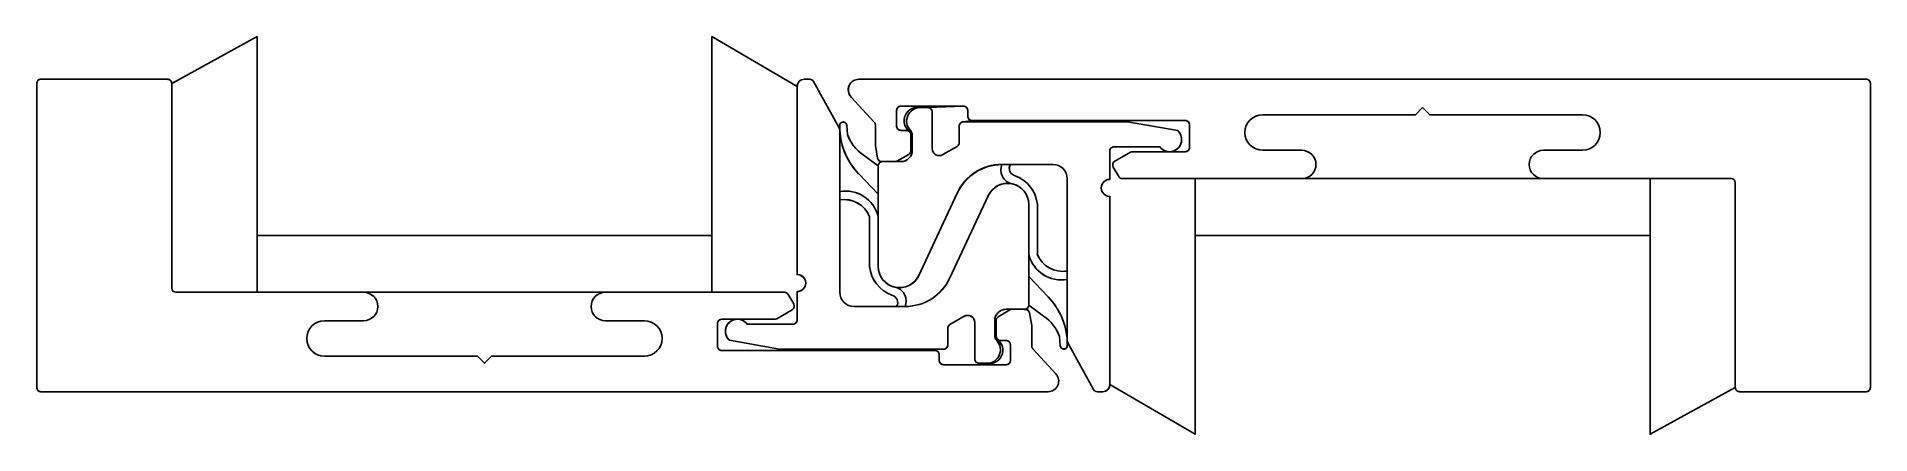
# Model space of a CAD drawing. Extents: x 5 to 134, y 3 to 31.
import ezdxf

# ---------------------------------------------------------------- set-up
doc = ezdxf.new("R2010")
doc.units = 0
doc.header["$MEASUREMENT"] = 0
doc.layers.get('0').update_dxf_attribs({"linetype": 'CONTINUOUS'})

msp = doc.modelspace()

# ---------------------------------------------------------------- linework, layer by layer
at = {"color": 4}
for p, q in [((14.74, 27.31), (20.74, 30.61)), ((20.74, 30.61), (20.74, 12.61)), ((14.74, 27.31), (14.74, 27.31)), ((86.74, 20.61), (86.74, 16.61)), ((111.24, 20.61), (94.24, 20.61)), ((118.74, 16.61), (118.74, 20.61)), ((52.74, 12.61), (52.74, 16.61)), ((118.74, 2.61), (118.74, 16.61)), ((28.24, 12.61), (45.24, 12.61)), ((124.74, 5.91), (118.74, 2.61))]:
    msp.add_line(p, q, dxfattribs=at)
at = {"color": 1}
for p, q in [((5.24, 27.31), (5.24, 5.91)), ((14.44, 27.61), (5.54, 27.61)), ((14.74, 12.91), (14.74, 27.31)), ((133.94, 27.61), (63.09, 27.61)), ((134.24, 5.91), (134.24, 27.31)), ((62.53, 26.35), (64.16, 24.59)), ((65.74, 24.31), (65.74, 25.41)), ((66.04, 25.71), (70.44, 25.71)), ((70.74, 25.41), (70.74, 25.01)), ((71.04, 24.71), (86.04, 24.71)), ((91.49, 25.11), (102.24, 25.11)), ((102.24, 25.11), (102.74, 25.61)), ((102.74, 25.61), (103.24, 25.11)), ((103.24, 25.11), (113.99, 25.11)), ((64.24, 24.39), (64.24, 22.94)), ((66.44, 24.01), (66.04, 24.01)), ((66.74, 22.58), (66.74, 23.71)), ((86.34, 24.41), (86.34, 22.81)), ((64.24, 22.94), (64.39, 22.06)), ((65.76, 21.85), (66.59, 22.32)), ((82.18, 22.47), (81.09, 21.84)), ((86.04, 22.51), (82.33, 22.51)), ((94.24, 22.61), (91.49, 22.61)), ((113.99, 22.61), (111.24, 22.61)), ((80.98, 21.43), (81.36, 20.76)), ((81.62, 20.61), (94.24, 20.61)), ((111.24, 20.61), (124.44, 20.61)), ((124.74, 20.31), (124.74, 5.91)), ((28.24, 12.61), (15.04, 12.61)), ((57.85, 12.61), (45.24, 12.61)), ((58.5, 11.79), (58.11, 12.46)), ((25.49, 10.61), (28.24, 10.61)), ((45.24, 10.61), (47.99, 10.61)), ((53.14, 8.81), (53.14, 10.41)), ((53.44, 10.71), (57.15, 10.71)), ((57.3, 10.75), (58.39, 11.38)), ((72.74, 10.63), (72.74, 9.51)), ((73.71, 11.37), (72.89, 10.89)), ((74.79, 11.41), (73.86, 11.41)), ((75.24, 10.27), (75.08, 11.16)), ((73.04, 9.21), (73.44, 9.21)), ((75.24, 8.83), (75.24, 10.27)), ((36.24, 8.11), (25.49, 8.11)), ((36.74, 7.61), (36.24, 8.11)), ((37.24, 8.11), (36.74, 7.61)), ((47.99, 8.11), (37.24, 8.11)), ((68.44, 8.51), (53.44, 8.51)), ((68.74, 7.81), (68.74, 8.21)), ((73.74, 8.91), (73.74, 7.81)), ((76.94, 6.87), (75.32, 8.62)), ((73.44, 7.51), (69.04, 7.51)), ((5.54, 5.61), (76.39, 5.61)), ((125.04, 5.61), (133.94, 5.61))]:
    msp.add_line(p, q, dxfattribs=at)
at = {"color": 2}
for p, q in [((58.74, 13.86), (58.74, 27.11)), ((59.24, 27.61), (59.62, 27.61)), ((59.88, 27.45), (61.7, 24.18)), ((67.39, 25.61), (67.94, 25.61)), ((68.24, 25.31), (68.24, 22.73)), ((70.44, 24.61), (81.99, 24.61)), ((81.99, 24.61), (85.51, 23.99)), ((81.99, 24.61), (81.99, 24.61)), ((61.74, 24.44), (61.74, 24.44)), ((61.74, 24.44), (61.74, 12.61)), ((62.23, 24.37), (62.29, 23.73)), ((66.84, 22.61), (66.84, 23.66)), ((70.14, 23.14), (70.14, 24.31)), ((63.39, 22.29), (64.44, 21.51)), ((68.99, 22.3), (69.99, 22.88)), ((80.74, 22.56), (80.74, 20.56)), ((84.25, 22.86), (81.04, 22.86)), ((64.44, 19.51), (63.09, 20.94)), ((64.44, 14.43), (64.44, 21.51)), ((64.69, 21.81), (66.04, 21.81)), ((73.74, 21.61), (73.14, 21.61)), ((73.14, 21.61), (73.14, 21.61)), ((76.74, 21.61), (73.14, 21.61)), ((64.44, 19.51), (64.44, 19.51)), ((70, 19.59), (67.3, 13.8)), ((69.48, 13.63), (72.18, 19.41)), ((77.74, 20.61), (77.74, 8.77)), ((80.73, 19.36), (80.74, 19.36)), ((80.74, 19.36), (80.74, 6.11)), ((75.04, 18.78), (75.04, 11.71)), ((75.64, 15.28), (75.64, 18.78)), ((63.84, 17.93), (63.84, 14.43)), ((58.75, 13.86), (58.74, 13.86)), ((75.04, 13.71), (76.39, 12.28)), ((75.04, 13.71), (75.04, 13.71)), ((58.74, 10.66), (58.74, 12.66)), ((76.08, 10.92), (75.04, 11.71)), ((55.23, 10.36), (58.44, 10.36)), ((62.74, 11.61), (66.34, 11.61)), ((65.74, 11.61), (66.34, 11.61)), ((66.34, 11.61), (66.34, 11.61)), ((70.49, 10.92), (69.49, 10.34)), ((71.24, 7.91), (71.24, 10.48)), ((72.64, 10.61), (72.64, 9.56)), ((74.79, 11.41), (73.44, 11.41)), ((57.49, 8.61), (53.97, 9.23)), ((69.34, 10.08), (69.34, 8.91)), ((77.25, 8.84), (77.19, 9.49)), ((79.59, 5.76), (77.78, 9.04)), ((69.04, 8.61), (57.49, 8.61)), ((57.49, 8.61), (57.49, 8.61)), ((77.74, 8.77), (77.74, 8.77)), ((72.09, 7.61), (71.54, 7.61)), ((80.24, 5.61), (79.86, 5.61))]:
    msp.add_line(p, q, dxfattribs=at)
for points in [[(20.74, 30.61), (14.74, 27.31), (14.74, 12.91, 0.414213), (15.04, 12.61), (20.74, 12.61)], [(58.74, 27.11), (52.74, 30.61), (52.74, 16.61), (52.74, 12.61), (57.85, 12.61, -0.26843), (58.11, 12.46), (58.5, 11.79, -0.413688), (58.39, 11.38), (57.3, 10.75, -0.131652), (57.15, 10.71), (54.54, 10.71, -0.239932), (55.23, 10.36), (58.44, 10.36, 0.414214), (58.74, 10.66), (58.74, 12.66, 1.006027), (58.74, 13.86)], [(25.49, 10.61), (28.24, 10.61, 1), (28.24, 12.61), (15.04, 12.61, -0.414213), (14.74, 12.91), (14.74, 27.31, 0.415935), (14.44, 27.61), (5.54, 27.61, 0.414214), (5.24, 27.31), (5.24, 5.91, 0.414214), (5.54, 5.61), (76.39, 5.61, 0.654301), (76.94, 6.87), (75.32, 8.62, -0.188894), (75.24, 8.83), (75.24, 10.27), (75.08, 11.16, 0.414663), (74.73, 11.4, 0.41382), (75.04, 11.71), (75.04, 18.78, 0.802585), (72.18, 19.41), (69.48, 13.63, -0.293514), (66.34, 11.61), (62.74, 11.61, -0.414234), (61.74, 12.61), (61.74, 24.03, 0.127216), (61.7, 24.18), (59.88, 27.45, 0.272631), (59.62, 27.61), (59.24, 27.61, 0.414214), (58.74, 27.11), (58.74, 13.86, -1.006027), (58.74, 12.66), (58.74, 10.66, -0.414214), (58.44, 10.36), (55.23, 10.36, 1.107721), (53.97, 9.23), (57.49, 8.61), (69.04, 8.61, 0.414214), (69.34, 8.91), (69.34, 10.08, -0.267949), (69.49, 10.34), (70.49, 10.92, -0.57735), (71.24, 10.48), (71.24, 7.91, 0.414214), (71.54, 7.61), (72.04, 7.61, 0.816221), (72.83, 9.3, 0.198915), (73.04, 9.21), (73.44, 9.21, -0.414214), (73.74, 8.91), (73.74, 7.81, -0.414214), (73.44, 7.51), (69.04, 7.51, -0.414214), (68.74, 7.81), (68.74, 8.21, 0.414214), (68.44, 8.51), (53.44, 8.51, -0.414214), (53.14, 8.81), (53.14, 10.41, -0.414214), (53.44, 10.71), (57.15, 10.71, 0.131652), (57.3, 10.75), (58.39, 11.38, 0.413688), (58.5, 11.79), (58.11, 12.46, 0.26843), (57.85, 12.61), (45.24, 12.61, 1), (45.24, 10.61), (47.99, 10.61, -1), (47.99, 8.11), (37.24, 8.11), (36.74, 7.61), (36.24, 8.11), (25.49, 8.11, -1)], [(77.74, 14.11, -0.350286), (75.64, 15.28), (75.64, 18.78, 0.291277), (74.08, 20.8, -0.50578), (73.74, 21.61), (73.14, 21.61), (73.14, 21.61), (76.74, 21.61, -0.414234), (77.74, 20.61), (77.74, 9.19, 0.127216), (77.78, 9.04), (79.59, 5.76, 0.272631), (79.86, 5.61), (80.24, 5.61, 0.414214), (80.74, 6.11), (80.74, 19.36, -1.006027), (80.74, 20.56), (80.74, 22.56, -0.414214), (81.04, 22.86), (84.25, 22.86, 1.107721), (85.51, 23.99), (81.99, 24.61), (70.44, 24.61, 0.414214), (70.14, 24.31), (70.14, 23.14, -0.267949), (69.99, 22.88), (68.99, 22.3, -0.57735), (68.24, 22.73), (68.24, 25.31, 0.414214), (67.94, 25.61), (67.39, 25.61, 0.659396), (66.7, 24, -0.192582), (66.84, 23.66), (66.84, 22.61, -0.414214), (66.04, 21.81), (64.69, 21.81, 0.363916), (64.44, 21.51), (64.44, 17.97, 0.386184), (61.74, 19.71), (61.74, 19.11, -0.350286), (63.84, 17.93), (63.84, 14.43, 0.291277), (65.4, 12.41, -0.50578), (65.74, 11.61), (66.34, 11.61), (66.34, 11.61), (62.74, 11.61, -0.414234), (61.74, 12.61), (61.74, 24.03, 0.127216), (61.7, 24.18), (59.88, 27.45, 0.272631), (59.62, 27.61), (59.24, 27.61, 0.414214), (58.74, 27.11), (58.74, 13.86, -1.006027), (58.74, 12.66), (58.74, 10.66, -0.414214), (58.44, 10.36), (55.23, 10.36, 1.107721), (53.97, 9.23), (57.49, 8.61), (69.04, 8.61, 0.414214), (69.34, 8.91), (69.34, 10.08, -0.267949), (69.49, 10.34), (70.49, 10.92, -0.57735), (71.24, 10.48), (71.24, 7.91, 0.414214), (71.54, 7.61), (72.09, 7.61, 0.659396), (72.78, 9.21, -0.192582), (72.64, 9.56), (72.64, 10.61, -0.414214), (73.44, 11.41), (74.79, 11.41, 0.363916), (75.04, 11.71), (75.04, 15.24, 0.386184), (77.74, 13.51)], [(61.74, 24.03, 0.127216), (61.7, 24.18), (59.88, 27.45, 0.272631), (59.62, 27.61), (59.24, 27.61, 0.414214), (58.74, 27.11), (58.74, 13.86, -1.006027), (58.74, 12.66), (58.74, 10.66, -0.414214), (58.44, 10.36), (55.23, 10.36, 1.107721), (53.97, 9.23), (57.49, 8.61), (69.04, 8.61, 0.414214), (69.34, 8.91), (69.34, 10.08, -0.267949), (69.49, 10.34), (70.49, 10.92, -0.57735), (71.24, 10.48), (71.24, 7.91, 0.414214), (71.54, 7.61), (72.09, 7.61, 0.659396), (72.78, 9.21, -0.192582), (72.64, 9.56), (72.64, 10.61, -0.414214), (73.44, 11.41), (74.79, 11.41, 0.363916), (75.04, 11.71), (75.04, 18.78, 0.802585), (72.18, 19.41), (69.48, 13.63, -0.293514), (66.34, 11.61), (62.74, 11.61, -0.414234), (61.74, 12.61)], [(86.74, 16.61), (86.74, 20.61), (94.24, 20.61, 1), (94.24, 22.61), (91.49, 22.61, -1), (91.49, 25.11), (102.24, 25.11), (102.74, 25.61), (103.24, 25.11), (113.99, 25.11, -1), (113.99, 22.61), (111.24, 22.61, 1), (111.24, 20.61), (124.44, 20.61, -0.414213), (124.74, 20.31), (124.74, 5.91, 0.415935), (125.04, 5.61), (133.94, 5.61, 0.414214), (134.24, 5.91), (134.24, 27.31, 0.414214), (133.94, 27.61), (63.09, 27.61, 0.654301), (62.53, 26.35), (64.16, 24.59, -0.188894), (64.24, 24.39), (64.24, 22.94), (64.39, 22.06, 0.414663), (64.74, 21.81, 0.41382), (64.44, 21.51), (64.44, 14.43, 0.802585), (67.3, 13.8), (70, 19.59, -0.293514), (73.14, 21.61), (76.74, 21.61, -0.414234), (77.74, 20.61), (77.74, 9.19, 0.127216), (77.78, 9.04), (79.59, 5.76, 0.272631), (79.86, 5.61), (80.24, 5.61, 0.414214), (80.74, 6.11), (86.74, 2.61)], [(134.24, 27.31, 0.414214), (133.94, 27.61), (63.09, 27.61, 0.654301), (62.53, 26.35), (64.16, 24.59, -0.188894), (64.24, 24.39), (64.24, 22.94), (64.39, 22.06, 0.414663), (64.74, 21.81, 0.41382), (64.44, 21.51), (64.44, 14.43, 0.802585), (67.3, 13.8), (70, 19.59, -0.293514), (73.14, 21.61), (76.74, 21.61, -0.414234), (77.74, 20.61), (77.74, 9.19, 0.127216), (77.78, 9.04), (79.59, 5.76, 0.272631), (79.86, 5.61), (80.24, 5.61, 0.414214), (80.74, 6.11), (80.74, 19.36, -1.006027), (80.74, 20.56), (80.74, 22.56, -0.414214), (81.04, 22.86), (84.25, 22.86, 0.239932), (84.94, 22.51), (82.33, 22.51, 0.131652), (82.18, 22.47), (81.09, 21.84, 0.413688), (80.98, 21.43), (81.36, 20.76, 0.26843), (81.62, 20.61), (94.24, 20.61, 1), (94.24, 22.61), (91.49, 22.61, -1), (91.49, 25.11), (102.24, 25.11), (102.74, 25.61), (103.24, 25.11), (113.99, 25.11, -1), (113.99, 22.61), (111.24, 22.61, 1), (111.24, 20.61), (124.44, 20.61, -0.414213), (124.74, 20.31), (124.74, 5.91, 0.415935), (125.04, 5.61), (133.94, 5.61, 0.414214), (134.24, 5.91)], [(64.44, 21.51), (63.39, 22.29, -0.173503), (62.29, 23.73), (62.23, 24.37, 0.785857), (61.74, 24.44), (61.74, 24.03, 0.183314), (63.09, 20.94), (64.44, 19.51)], [(86.34, 24.41, 0.414214), (86.04, 24.71), (71.04, 24.71, -0.414214), (70.74, 25.01), (70.74, 25.41, 0.414214), (70.44, 25.71), (66.04, 25.71, 0.414214), (65.74, 25.41), (65.74, 24.31, 0.414214), (66.04, 24.01), (66.44, 24.01, -0.414214), (66.74, 23.71), (66.74, 22.58, -0.267949), (66.59, 22.32), (65.76, 21.85, -0.131652), (65.61, 21.81), (66.04, 21.81, 0.414214), (66.84, 22.61), (66.84, 23.66, 0.192582), (66.7, 24, -0.659396), (67.39, 25.61), (67.94, 25.61, -0.414214), (68.24, 25.31), (68.24, 22.73, 0.57735), (68.99, 22.3), (69.99, 22.88, 0.267949), (70.14, 23.14), (70.14, 24.31, -0.414214), (70.44, 24.61), (81.99, 24.61), (85.51, 23.99, -0.685578), (84.94, 22.51), (86.04, 22.51, 0.414214), (86.34, 22.81)], [(85.51, 23.99), (81.99, 24.61), (70.44, 24.61, 0.414214), (70.14, 24.31), (70.14, 23.14, -0.267949), (69.99, 22.88), (68.99, 22.3, -0.57735), (68.24, 22.73), (68.24, 25.31, 0.414214), (67.94, 25.61), (67.44, 25.61, 0.816221), (66.65, 23.92, 0.198915), (66.44, 24.01), (66.04, 24.01, -0.414214), (65.74, 24.31), (65.74, 25.41, -0.414214), (66.04, 25.71), (70.44, 25.71, -0.414214), (70.74, 25.41), (70.74, 25.01, 0.414214), (71.04, 24.71), (86.04, 24.71, -0.414214), (86.34, 24.41), (86.34, 22.81, -0.414214), (86.04, 22.51), (82.25, 22.51), (82.18, 22.47, -0.131652), (82.33, 22.51), (84.94, 22.51, 0.685578)], [(70.44, 24.61), (71.04, 24.71, -0.414214), (70.74, 25.01), (70.74, 25.41, 0.414214), (70.44, 25.71), (67.94, 25.61, -0.414214), (68.24, 25.31), (68.24, 22.73, 0.57735), (68.99, 22.3), (69.99, 22.88, 0.267949), (70.14, 23.14), (70.14, 24.31, -0.414214)], [(113.99, 25.11), (103.24, 25.11), (102.74, 25.61), (102.24, 25.11), (91.49, 25.11, 1), (91.49, 22.61), (94.24, 22.61, -1), (94.24, 20.61), (111.24, 20.61, -1), (111.24, 22.61), (113.99, 22.61, 1)], [(63.09, 20.94, -0.183314), (61.74, 24.03), (61.74, 19.71, -0.386184), (64.44, 17.97), (64.44, 19.51)], [(72.18, 19.41, -0.328135), (73.74, 20.27, -0.42293), (73.14, 21.61, 0.29351), (70, 19.59), (67.3, 13.8, -0.328135), (65.74, 12.95, -0.42293), (66.34, 11.61, 0.29351), (69.48, 13.63)], [(77.74, 20.61, 0.414234), (76.74, 21.61), (73.74, 21.61, 0.505794), (74.08, 20.8, -0.291277), (75.64, 18.78), (75.64, 15.28, 0.350286), (77.74, 14.11)], [(124.74, 20.31, 0.414213), (124.44, 20.61), (118.74, 20.61), (118.74, 16.61), (118.74, 2.61), (124.74, 5.91)], [(63.84, 14.43), (63.84, 17.93, 0.350286), (61.74, 19.11), (61.74, 12.61, 0.414234), (62.74, 11.61), (65.74, 11.61, 0.505794), (65.4, 12.41, -0.291277)], [(77.74, 13.51, -0.386184), (75.04, 15.24), (75.04, 13.71), (76.39, 12.28, -0.183314), (77.74, 9.19)], [(76.39, 12.28), (75.04, 13.71), (75.04, 11.71), (76.08, 10.92, -0.173503), (77.19, 9.49), (77.25, 8.84, 0.785857), (77.74, 8.77), (77.74, 9.19, 0.183314)], [(47.99, 10.61), (45.24, 10.61, -1), (45.24, 12.61), (28.24, 12.61, -1), (28.24, 10.61), (25.49, 10.61, 1), (25.49, 8.11), (36.24, 8.11), (36.74, 7.61), (37.24, 8.11), (47.99, 8.11, 1)], [(53.97, 9.23, -0.685578), (54.54, 10.71), (53.44, 10.71, 0.414214), (53.14, 10.41), (53.14, 8.81, 0.414214), (53.44, 8.51), (68.44, 8.51, -0.414214), (68.74, 8.21), (68.74, 7.81, 0.414214), (69.04, 7.51), (73.44, 7.51, 0.414214), (73.74, 7.81), (73.74, 8.91, 0.414214), (73.44, 9.21), (73.04, 9.21, -0.414214), (72.74, 9.51), (72.74, 10.63, -0.267949), (72.89, 10.89), (73.71, 11.37, -0.131652), (73.86, 11.41), (73.44, 11.41, 0.414214), (72.64, 10.61), (72.64, 9.56, 0.192582), (72.78, 9.21, -0.659396), (72.09, 7.61), (71.54, 7.61, -0.414214), (71.24, 7.91), (71.24, 10.48, 0.57735), (70.49, 10.92), (69.49, 10.34, 0.267949), (69.34, 10.08), (69.34, 8.91, -0.414214), (69.04, 8.61), (57.49, 8.61)]]:
    msp.add_lwpolyline(points, format="xyb", close=True, dxfattribs=at)
for points in [[(118.74, 20.61), (111.24, 20.61), (94.24, 20.61), (86.74, 20.61), (86.74, 16.61), (118.74, 16.61)], [(52.74, 16.61), (20.74, 16.61), (20.74, 12.61), (28.24, 12.61), (45.24, 12.61), (52.74, 12.61)]]:
    msp.add_lwpolyline(points, close=True, dxfattribs=at)
at = {"color": 1}
for centre, radius, start, end in [((5.54, 27.31), 0.3, 90, 180), ((14.44, 27.31), 0.298, 0, 90.3366), ((63.09, 26.86), 0.75, 90, 222.7871), ((133.94, 27.31), 0.3, 0, 90), ((63.94, 24.39), 0.3, 0, 42.7871), ((66.04, 25.41), 0.3, 90, 180), ((70.44, 25.41), 0.3, 0, 90), ((71.04, 25.01), 0.3, 180, 270), ((86.04, 24.41), 0.3, 0, 90), ((91.49, 23.86), 1.25, 90, 270), ((113.99, 23.86), 1.25, 270, 90), ((66.04, 24.31), 0.3, 180, 270), ((66.44, 23.71), 0.3, 360, 90), ((64.69, 22.11), 0.3, 190, 270), ((66.44, 22.58), 0.3, 300, 360), ((82.33, 22.21), 0.3, 90, 120), ((86.04, 22.81), 0.3, 270, 360), ((94.24, 21.61), 1, 270, 90), ((111.24, 21.61), 1, 90, 270), ((65.61, 22.11), 0.3, 270, 300), ((81.24, 21.58), 0.3, 120, 209.8971), ((81.62, 20.91), 0.3, 209.8971, 270), ((124.44, 20.31), 0.3, 0, 90), ((15.04, 12.91), 0.3, 180, 270), ((28.24, 11.61), 1, 270, 90), ((45.24, 11.61), 1, 90, 270), ((57.85, 12.31), 0.3, 29.8971, 90), ((58.24, 11.64), 0.3, 300, 29.8971), ((25.49, 9.36), 1.25, 90, 270), ((47.99, 9.36), 1.25, 270, 90), ((53.44, 10.41), 0.3, 90, 180), ((57.15, 11.01), 0.3, 270, 300), ((73.04, 10.63), 0.3, 120, 180), ((73.86, 11.11), 0.3, 90, 120), ((74.79, 11.11), 0.3, 10, 90), ((73.04, 9.51), 0.3, 180, 270), ((73.44, 8.91), 0.3, 0, 90), ((53.44, 8.81), 0.3, 180, 270), ((68.44, 8.21), 0.3, 0, 90), ((69.04, 7.81), 0.3, 180, 270), ((73.44, 7.81), 0.3, 270, 0), ((75.54, 8.83), 0.3, 180, 222.7871), ((76.39, 6.36), 0.75, 270, 42.7871), ((5.54, 5.91), 0.3, 180, 270), ((125.04, 5.91), 0.298, 180, 270.3366), ((133.94, 5.91), 0.3, 270, 360)]:
    msp.add_arc(centre, radius, start, end, dxfattribs=at)
at = {"color": 2}
for centre, radius, start, end in [((59.24, 27.11), 0.5, 90, 180), ((59.62, 27.31), 0.3, 29, 90), ((61.97, 24.35), 0.253, 5.4397, 158.1561), ((67.39, 24.66), 0.95, 90, 223.6028), ((67.94, 25.31), 0.3, 360, 90), ((70.44, 24.31), 0.3, 90, 180), ((61.44, 24.03), 0.3, 0, 29), ((66.49, 24.26), 4.76, 182.7955, 224.3467), ((64.84, 24.56), 2.69, 197.9976, 237.3697), ((66.34, 23.66), 0.5, 360, 43.6028), ((84.94, 23.36), 0.85, 216.0319, 47.7347), ((66.04, 22.61), 0.8, 270, 360), ((68.74, 22.73), 0.5, 180, 300), ((69.84, 23.14), 0.3, 300, 0), ((81.04, 22.56), 0.3, 90, 180), ((64.74, 21.51), 0.305, 100.0109, 180), ((73.14, 18.15), 3.45, 90.002, 155.4327), ((74.09, 21.23), 1.02, 158.2639, 249.9713), ((74.21, 21.33), 0.542, 149.4975, 256.8149), ((73.27, 18.57), 2.38, 5.085, 70.0434), ((76.74, 20.61), 1, 360, 90), ((62.13, 17.35), 2.39, 15.0213, 99.4842), ((73.54, 18.78), 1.5, 0, 155), ((80.73, 19.96), 0.6, 89.6557, 269.6557), ((62.05, 17.21), 1.93, 22.2014, 99.4199), ((66.21, 14.65), 2.38, 185.085, 250.0434), ((65.94, 14.43), 1.5, 180, 335), ((77.35, 15.86), 2.39, 195.0213, 279.4842), ((77.42, 16.01), 1.93, 202.2014, 279.4199), ((58.74, 13.26), 0.6, 269.6557, 89.6557), ((65.39, 11.99), 1.02, 338.2639, 69.9713), ((66.34, 15.06), 3.45, 270.002, 335.4327), ((62.74, 12.61), 1, 180, 270), ((65.27, 11.88), 0.542, 329.4975, 76.8149), ((74.73, 11.71), 0.305, 280.0109, 360), ((72.99, 8.95), 4.76, 2.7955, 44.3467), ((54.54, 9.86), 0.85, 36.0319, 227.7347), ((58.44, 10.66), 0.3, 270, 0), ((69.64, 10.08), 0.3, 120, 180), ((70.74, 10.48), 0.5, 360, 120), ((73.44, 10.61), 0.8, 90, 180), ((74.63, 8.66), 2.69, 17.9976, 57.3697), ((72.09, 8.56), 0.95, 270, 43.6028), ((73.14, 9.56), 0.5, 180, 223.6028), ((78.04, 9.19), 0.3, 180, 209), ((69.04, 8.91), 0.3, 270, 0), ((71.54, 7.91), 0.3, 180, 270), ((77.5, 8.87), 0.253, 185.4397, 338.1561), ((79.86, 5.91), 0.3, 209, 270), ((80.24, 6.11), 0.5, 270, 0)]:
    msp.add_arc(centre, radius, start, end, dxfattribs=at)

doc.saveas('drawing.dxf')
